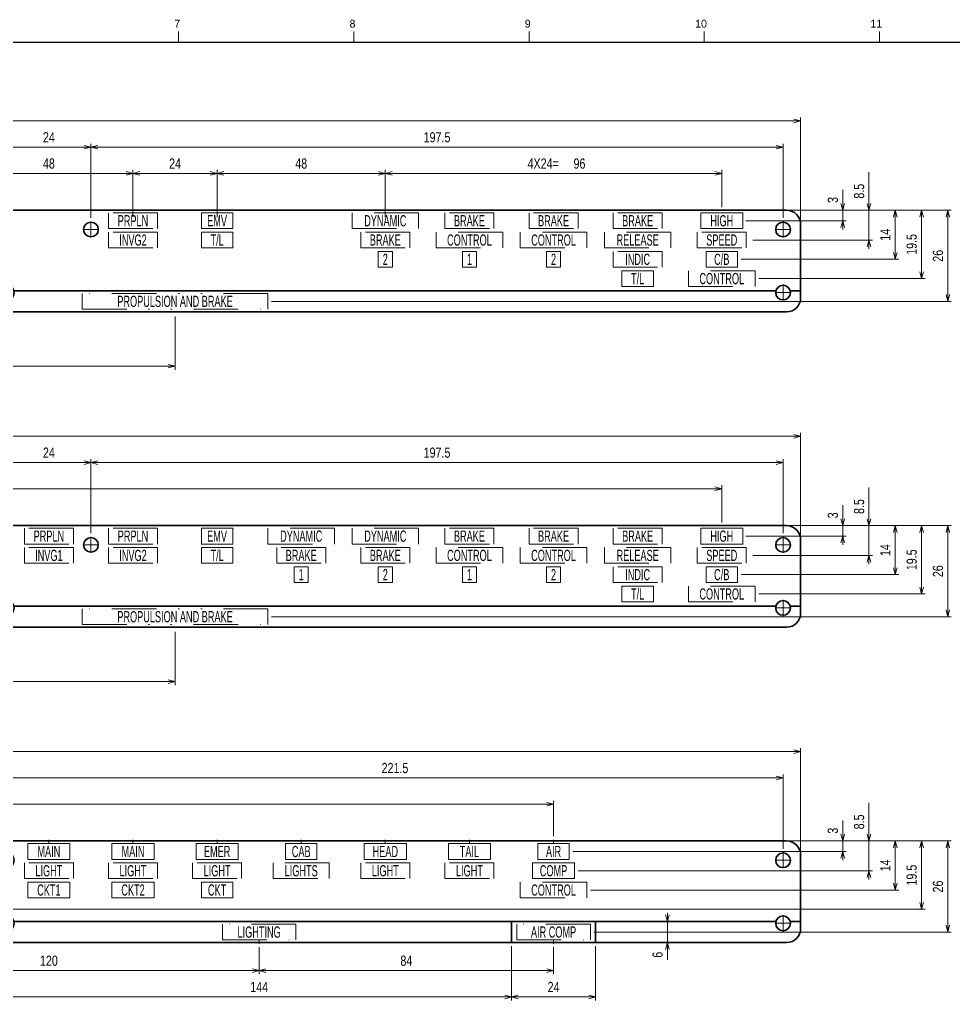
# Model space of a CAD drawing. Header units: millimetres. Extents: x 10 to 832, y 7 to 590.
# Drawn here: x 340.1 to 606.6, y 310.5 to 590.4 of the extents above; entities that cross this region are included whole.
import ezdxf
from ezdxf.enums import TextEntityAlignment as Align

# ---------------------------------------------------------------- set-up
doc = ezdxf.new("R2010")
doc.units = ezdxf.units.MM
doc.linetypes.add('DASHDOT', pattern=[25.3, 12.7, -6.3, 0, -6.3])
doc.linetypes.add('DIVIDE', pattern=[31.6, 12.7, -6.3, 0, -6.3, 0, -6.3])
for name, color, linetype in [('GR1_03', 7, 'Continuous'), ('GR1_08', 7, 'Continuous'), ('GR1_16', 7, 'Continuous'), ('図面枠B6M', 7, 'Continuous')]:
    doc.layers.add(name, color=color, linetype=linetype)
doc.styles.add('HG丸ｺﾞｼｯｸM-PRO', font='')
doc.styles.get('HG丸ｺﾞｼｯｸM-PRO').set_extended_font_data('HG丸ｺﾞｼｯｸM-PRO')

# ---------------------------------------------------------------- blocks, each defined once
blk = doc.blocks.new('BLKF023')
at = {"layer": '図面枠B6M', "color": 4, "linetype": 'Continuous', "lineweight": 13}
for p, q in [((385.5, 587), (385.5, 584)), ((435.5, 587), (435.5, 584)), ((485.5, 587), (485.5, 584)), ((535.5, 587), (535.5, 584)), ((585.5, 587), (585.5, 584))]:
    blk.add_line(p, q, dxfattribs=at)
at = {"layer": '図面枠B6M', "color": 2, "linetype": 'Continuous', "lineweight": 25}
blk.add_line((35.5, 584), (831.5, 584), dxfattribs=at)
at = {"layer": '図面枠B6M', "color": 4, "linetype": 'Continuous', "lineweight": 13, "style": 'HG丸ｺﾞｼｯｸM-PRO', "width": 1.003994}
for s, height, p in [('7', 2.25, (384.29, 587.45)), ('8', 2.25, (434.29, 587.45)), ('9', 2.25, (484.29, 587.45)), ('10', 2.255, (532.9, 587.45)), ('11', 2.255, (582.9, 587.45))]:
    blk.add_text(s, height=height, dxfattribs=at).set_placement(p, align=Align.BOTTOM_LEFT)
blk = doc.blocks.new('FXTIP_ARROW_E')
at = {"color": 0, "linetype": 'Continuous', "lineweight": -2}
for q in [(-1, 0), (-0.97, 0.26), (-0.97, -0.26)]:
    blk.add_line((0, 0), q, dxfattribs=at)
blk = doc.blocks.new('FXTIP_ARROW_S')
at = {"color": 0, "linetype": 'Continuous', "lineweight": -2}
for q in [(-1, 0), (-0.97, 0.26), (-0.97, -0.26)]:
    blk.add_line((0, 0), q, dxfattribs=at)
blk = doc.blocks.new('BLKF033')
at = {"layer": 'GR1_03', "color": 4, "linetype": 'DIVIDE', "lineweight": 13}
for p, q in [((474.5, 355.26), (462.5, 355.26)), ((462.5, 355.26), (462.5, 350.76)), ((474.5, 350.76), (474.5, 355.26)), ((462.5, 350.76), (474.5, 350.76))]:
    blk.add_line(p, q, dxfattribs=at)
blk = doc.blocks.new('BLKF034')
at = {"layer": 'GR1_03', "color": 4, "linetype": 'DIVIDE', "lineweight": 13}
for p, q in [((450.5, 355.26), (438.5, 355.26)), ((438.5, 355.26), (438.5, 350.76)), ((450.5, 350.76), (450.5, 355.26)), ((438.5, 350.76), (450.5, 350.76))]:
    blk.add_line(p, q, dxfattribs=at)
blk = doc.blocks.new('BLKF035')
at = {"layer": 'GR1_03', "color": 4, "linetype": 'DIVIDE', "lineweight": 13}
for p, q in [((497, 355.26), (488, 355.26)), ((488, 355.26), (488, 350.76)), ((497, 350.76), (497, 355.26)), ((488, 350.76), (497, 350.76))]:
    blk.add_line(p, q, dxfattribs=at)
blk = doc.blocks.new('BLKF039')
at = {"layer": 'GR1_03', "color": 4, "linetype": 'DIVIDE', "lineweight": 13}
for p, q in [((475.5, 349.76), (461.5, 349.76)), ((461.5, 349.76), (461.5, 345.26)), ((475.5, 345.26), (475.5, 349.76)), ((461.5, 345.26), (475.5, 345.26))]:
    blk.add_line(p, q, dxfattribs=at)
blk = doc.blocks.new('BLKF040')
at = {"layer": 'GR1_03', "color": 4, "linetype": 'DIVIDE', "lineweight": 13}
for p, q in [((451.5, 349.76), (437.5, 349.76)), ((437.5, 349.76), (437.5, 345.26)), ((451.5, 345.26), (451.5, 349.76)), ((437.5, 345.26), (451.5, 345.26))]:
    blk.add_line(p, q, dxfattribs=at)
blk = doc.blocks.new('BLKF041')
at = {"layer": 'GR1_03', "color": 4, "linetype": 'DIVIDE', "lineweight": 13}
for p, q in [((403.5, 349.76), (389.5, 349.76)), ((389.5, 349.76), (389.5, 345.26)), ((403.5, 345.26), (403.5, 349.76)), ((389.5, 345.26), (403.5, 345.26))]:
    blk.add_line(p, q, dxfattribs=at)
blk = doc.blocks.new('BLKF042')
at = {"layer": 'GR1_03', "color": 4, "linetype": 'DIVIDE', "lineweight": 13}
for p, q in [((355.5, 349.76), (341.5, 349.76)), ((341.5, 349.76), (341.5, 345.26)), ((355.5, 345.26), (355.5, 349.76)), ((341.5, 345.26), (355.5, 345.26))]:
    blk.add_line(p, q, dxfattribs=at)
blk = doc.blocks.new('BLKF049')
at = {"layer": 'GR1_03', "color": 4, "linetype": 'DIVIDE', "lineweight": 13}
for p, q in [((502, 344.26), (483, 344.26)), ((483, 344.26), (483, 339.76)), ((502, 339.76), (502, 344.26)), ((483, 339.76), (502, 339.76))]:
    blk.add_line(p, q, dxfattribs=at)
blk = doc.blocks.new('BLKF050')
at = {"layer": 'GR1_03', "color": 4, "linetype": 'DIVIDE', "lineweight": 13}
for p, q in [((498.5, 349.76), (486.5, 349.76)), ((486.5, 349.76), (486.5, 345.26)), ((498.5, 345.26), (498.5, 349.76)), ((486.5, 345.26), (498.5, 345.26))]:
    blk.add_line(p, q, dxfattribs=at)
blk = doc.blocks.new('BLKF051')
at = {"layer": 'GR1_03', "color": 4, "linetype": 'DIVIDE', "lineweight": 13}
for p, q in [((402.5, 355.26), (390.5, 355.26)), ((390.5, 355.26), (390.5, 350.76)), ((402.5, 350.76), (402.5, 355.26)), ((390.5, 350.76), (402.5, 350.76))]:
    blk.add_line(p, q, dxfattribs=at)
blk = doc.blocks.new('BLKF052')
at = {"layer": 'GR1_03', "color": 4, "linetype": 'DIVIDE', "lineweight": 13}
for p, q in [((378.5, 355.26), (366.5, 355.26)), ((366.5, 355.26), (366.5, 350.76)), ((378.5, 350.76), (378.5, 355.26)), ((366.5, 350.76), (378.5, 350.76))]:
    blk.add_line(p, q, dxfattribs=at)
blk = doc.blocks.new('BLKF053')
at = {"layer": 'GR1_03', "color": 4, "linetype": 'DIVIDE', "lineweight": 13}
for p, q in [((354.5, 355.26), (342.5, 355.26)), ((342.5, 355.26), (342.5, 350.76)), ((354.5, 350.76), (354.5, 355.26)), ((342.5, 350.76), (354.5, 350.76))]:
    blk.add_line(p, q, dxfattribs=at)
blk = doc.blocks.new('BLKF054')
at = {"layer": 'GR1_03', "color": 4, "linetype": 'DIVIDE', "lineweight": 13}
for p, q in [((354.5, 344.26), (342.5, 344.26)), ((342.5, 344.26), (342.5, 339.76)), ((354.5, 339.76), (354.5, 344.26)), ((342.5, 339.76), (354.5, 339.76))]:
    blk.add_line(p, q, dxfattribs=at)
blk = doc.blocks.new('BLKF055')
at = {"layer": 'GR1_03', "color": 4, "linetype": 'DIVIDE', "lineweight": 13}
for p, q in [((378.5, 344.26), (366.5, 344.26)), ((366.5, 344.26), (366.5, 339.76)), ((378.5, 339.76), (378.5, 344.26)), ((366.5, 339.76), (378.5, 339.76))]:
    blk.add_line(p, q, dxfattribs=at)
blk = doc.blocks.new('BLKF061')
at = {"layer": 'GR1_03', "color": 4, "linetype": 'DIVIDE', "lineweight": 13}
for p, q in [((401, 344.26), (392, 344.26)), ((392, 344.26), (392, 339.76)), ((401, 339.76), (401, 344.26)), ((392, 339.76), (401, 339.76))]:
    blk.add_line(p, q, dxfattribs=at)
blk = doc.blocks.new('BLKF062')
at = {"layer": 'GR1_03', "color": 4, "linetype": 'DIVIDE', "lineweight": 13}
for p, q in [((425, 355.26), (416, 355.26)), ((416, 355.26), (416, 350.76)), ((425, 350.76), (425, 355.26)), ((416, 350.76), (425, 350.76))]:
    blk.add_line(p, q, dxfattribs=at)
blk = doc.blocks.new('BLKF064')
at = {"layer": 'GR1_03', "color": 4, "linetype": 'DIVIDE', "lineweight": 13}
for p, q in [((428.5, 349.76), (412.5, 349.76)), ((412.5, 349.76), (412.5, 345.26)), ((428.5, 345.26), (428.5, 349.76)), ((412.5, 345.26), (428.5, 345.26))]:
    blk.add_line(p, q, dxfattribs=at)
blk = doc.blocks.new('BLKF067')
at = {"layer": 'GR1_03', "color": 4, "linetype": 'DIVIDE', "lineweight": 13}
for p, q in [((419, 332.26), (398, 332.26)), ((398, 332.26), (398, 327.76)), ((419, 327.76), (419, 332.26)), ((398, 327.76), (419, 327.76))]:
    blk.add_line(p, q, dxfattribs=at)
blk = doc.blocks.new('BLKF068')
at = {"layer": 'GR1_03', "color": 4, "linetype": 'DIVIDE', "lineweight": 13}
for p, q in [((503, 332.26), (482, 332.26)), ((482, 332.26), (482, 327.76)), ((503, 327.76), (503, 332.26)), ((482, 327.76), (503, 327.76))]:
    blk.add_line(p, q, dxfattribs=at)
blk = doc.blocks.new('BLKF188')
at = {"layer": 'GR1_03', "color": 4, "linetype": 'DIVIDE', "lineweight": 13}
for p, q in [((355.5, 439.76), (341.5, 439.76)), ((341.5, 439.76), (341.5, 435.26)), ((355.5, 435.26), (355.5, 439.76)), ((341.5, 435.26), (355.5, 435.26))]:
    blk.add_line(p, q, dxfattribs=at)
blk = doc.blocks.new('BLKF197')
at = {"layer": 'GR1_03', "color": 4, "linetype": 'DIVIDE', "lineweight": 13}
for p, q in [((379.5, 439.76), (365.5, 439.76)), ((365.5, 439.76), (365.5, 435.26)), ((379.5, 435.26), (379.5, 439.76)), ((365.5, 435.26), (379.5, 435.26))]:
    blk.add_line(p, q, dxfattribs=at)
blk = doc.blocks.new('BLKF198')
at = {"layer": 'GR1_03', "color": 4, "linetype": 'DIVIDE', "lineweight": 13}
for p, q in [((379.5, 445.26), (365.5, 445.26)), ((365.5, 445.26), (365.5, 440.76)), ((379.5, 440.76), (379.5, 445.26)), ((365.5, 440.76), (379.5, 440.76))]:
    blk.add_line(p, q, dxfattribs=at)
blk = doc.blocks.new('BLKF199')
at = {"layer": 'GR1_03', "color": 4, "linetype": 'DIVIDE', "lineweight": 13}
for p, q in [((355.5, 445.26), (341.5, 445.26)), ((341.5, 445.26), (341.5, 440.76)), ((355.5, 440.76), (355.5, 445.26)), ((341.5, 440.76), (355.5, 440.76))]:
    blk.add_line(p, q, dxfattribs=at)
blk = doc.blocks.new('BLKF203')
at = {"layer": 'GR1_03', "color": 4, "linetype": 'DIVIDE', "lineweight": 13}
for p, q in [((427.5, 439.76), (413.5, 439.76)), ((413.5, 439.76), (413.5, 435.26)), ((427.5, 435.26), (427.5, 439.76)), ((413.5, 435.26), (427.5, 435.26))]:
    blk.add_line(p, q, dxfattribs=at)
blk = doc.blocks.new('BLKF204')
at = {"layer": 'GR1_03', "color": 4, "linetype": 'DIVIDE', "lineweight": 13}
for p, q in [((451.5, 439.76), (437.5, 439.76)), ((437.5, 439.76), (437.5, 435.26)), ((451.5, 435.26), (451.5, 439.76)), ((437.5, 435.26), (451.5, 435.26))]:
    blk.add_line(p, q, dxfattribs=at)
blk = doc.blocks.new('BLKF205')
at = {"layer": 'GR1_03', "color": 4, "linetype": 'DIVIDE', "lineweight": 13}
for p, q in [((475.5, 445.26), (461.5, 445.26)), ((461.5, 445.26), (461.5, 440.76)), ((475.5, 440.76), (475.5, 445.26)), ((461.5, 440.76), (475.5, 440.76))]:
    blk.add_line(p, q, dxfattribs=at)
blk = doc.blocks.new('BLKF206')
at = {"layer": 'GR1_03', "color": 4, "linetype": 'DIVIDE', "lineweight": 13}
for p, q in [((499.5, 445.26), (485.5, 445.26)), ((485.5, 445.26), (485.5, 440.76)), ((499.5, 440.76), (499.5, 445.26)), ((485.5, 440.76), (499.5, 440.76))]:
    blk.add_line(p, q, dxfattribs=at)
blk = doc.blocks.new('BLKF207')
at = {"layer": 'GR1_03', "color": 4, "linetype": 'DIVIDE', "lineweight": 13}
for p, q in [((523.5, 445.26), (509.5, 445.26)), ((509.5, 445.26), (509.5, 440.76)), ((523.5, 440.76), (523.5, 445.26)), ((509.5, 440.76), (523.5, 440.76))]:
    blk.add_line(p, q, dxfattribs=at)
blk = doc.blocks.new('BLKF208')
at = {"layer": 'GR1_03', "color": 4, "linetype": 'DIVIDE', "lineweight": 13}
for p, q in [((523.5, 434.26), (509.5, 434.26)), ((509.5, 434.26), (509.5, 429.76)), ((523.5, 429.76), (523.5, 434.26)), ((509.5, 429.76), (523.5, 429.76))]:
    blk.add_line(p, q, dxfattribs=at)
blk = doc.blocks.new('BLKF209')
at = {"layer": 'GR1_03', "color": 4, "linetype": 'DIVIDE', "lineweight": 13}
for p, q in [((401, 445.26), (392, 445.26)), ((392, 445.26), (392, 440.76)), ((401, 440.76), (401, 445.26)), ((392, 440.76), (401, 440.76))]:
    blk.add_line(p, q, dxfattribs=at)
blk = doc.blocks.new('BLKF210')
at = {"layer": 'GR1_03', "color": 4, "linetype": 'DIVIDE', "lineweight": 13}
for p, q in [((401, 439.76), (392, 439.76)), ((392, 439.76), (392, 435.26)), ((401, 435.26), (401, 439.76)), ((392, 435.26), (401, 435.26))]:
    blk.add_line(p, q, dxfattribs=at)
blk = doc.blocks.new('BLKF211')
at = {"layer": 'GR1_03', "color": 4, "linetype": 'DIVIDE', "lineweight": 13}
for p, q in [((521, 428.76), (512, 428.76)), ((512, 428.76), (512, 424.26)), ((521, 424.26), (521, 428.76)), ((512, 424.26), (521, 424.26))]:
    blk.add_line(p, q, dxfattribs=at)
blk = doc.blocks.new('BLKF217')
at = {"layer": 'GR1_03', "color": 4, "linetype": 'DIVIDE', "lineweight": 13}
for p, q in [((430, 445.26), (411, 445.26)), ((411, 445.26), (411, 440.76)), ((430, 440.76), (430, 445.26)), ((411, 440.76), (430, 440.76))]:
    blk.add_line(p, q, dxfattribs=at)
blk = doc.blocks.new('BLKF218')
at = {"layer": 'GR1_03', "color": 4, "linetype": 'DIVIDE', "lineweight": 13}
for p, q in [((454, 445.26), (435, 445.26)), ((435, 445.26), (435, 440.76)), ((454, 440.76), (454, 445.26)), ((435, 440.76), (454, 440.76))]:
    blk.add_line(p, q, dxfattribs=at)
blk = doc.blocks.new('BLKF219')
at = {"layer": 'GR1_03', "color": 4, "linetype": 'DIVIDE', "lineweight": 13}
for p, q in [((478, 439.76), (459, 439.76)), ((459, 439.76), (459, 435.26)), ((478, 435.26), (478, 439.76)), ((459, 435.26), (478, 435.26))]:
    blk.add_line(p, q, dxfattribs=at)
blk = doc.blocks.new('BLKF220')
at = {"layer": 'GR1_03', "color": 4, "linetype": 'DIVIDE', "lineweight": 13}
for p, q in [((502, 439.76), (483, 439.76)), ((483, 439.76), (483, 435.26)), ((502, 435.26), (502, 439.76)), ((483, 435.26), (502, 435.26))]:
    blk.add_line(p, q, dxfattribs=at)
blk = doc.blocks.new('BLKF221')
at = {"layer": 'GR1_03', "color": 4, "linetype": 'DIVIDE', "lineweight": 13}
for p, q in [((526, 439.76), (507, 439.76)), ((507, 439.76), (507, 435.26)), ((526, 435.26), (526, 439.76)), ((507, 435.26), (526, 435.26))]:
    blk.add_line(p, q, dxfattribs=at)
blk = doc.blocks.new('BLKF227')
at = {"layer": 'GR1_03', "color": 4, "linetype": 'DIVIDE', "lineweight": 13}
for p, q in [((422.5, 434.26), (418.5, 434.26)), ((418.5, 434.26), (418.5, 429.76)), ((422.5, 429.76), (422.5, 434.26)), ((418.5, 429.76), (422.5, 429.76))]:
    blk.add_line(p, q, dxfattribs=at)
blk = doc.blocks.new('BLKF228')
at = {"layer": 'GR1_03', "color": 4, "linetype": 'DIVIDE', "lineweight": 13}
for p, q in [((446.5, 434.26), (442.5, 434.26)), ((442.5, 434.26), (442.5, 429.76)), ((446.5, 429.76), (446.5, 434.26)), ((442.5, 429.76), (446.5, 429.76))]:
    blk.add_line(p, q, dxfattribs=at)
blk = doc.blocks.new('BLKF229')
at = {"layer": 'GR1_03', "color": 4, "linetype": 'DIVIDE', "lineweight": 13}
for p, q in [((470.5, 434.26), (466.5, 434.26)), ((466.5, 434.26), (466.5, 429.76)), ((470.5, 429.76), (470.5, 434.26)), ((466.5, 429.76), (470.5, 429.76))]:
    blk.add_line(p, q, dxfattribs=at)
blk = doc.blocks.new('BLKF230')
at = {"layer": 'GR1_03', "color": 4, "linetype": 'DIVIDE', "lineweight": 13}
for p, q in [((494.5, 434.26), (490.5, 434.26)), ((490.5, 434.26), (490.5, 429.76)), ((494.5, 429.76), (494.5, 434.26)), ((490.5, 429.76), (494.5, 429.76))]:
    blk.add_line(p, q, dxfattribs=at)
blk = doc.blocks.new('BLKF232')
at = {"layer": 'GR1_03', "color": 4, "linetype": 'DIVIDE', "lineweight": 13}
for p, q in [((411, 422.26), (358, 422.26)), ((358, 422.26), (358, 417.76)), ((411, 417.76), (411, 422.26)), ((358, 417.76), (411, 417.76))]:
    blk.add_line(p, q, dxfattribs=at)
blk = doc.blocks.new('BLKF233')
at = {"layer": 'GR1_03', "color": 4, "linetype": 'DIVIDE', "lineweight": 13}
for p, q in [((547.5, 439.76), (533.5, 439.76)), ((533.5, 439.76), (533.5, 435.26)), ((547.5, 435.26), (547.5, 439.76)), ((533.5, 435.26), (547.5, 435.26))]:
    blk.add_line(p, q, dxfattribs=at)
blk = doc.blocks.new('BLKF234')
at = {"layer": 'GR1_03', "color": 4, "linetype": 'DIVIDE', "lineweight": 13}
for p, q in [((545, 434.26), (536, 434.26)), ((536, 434.26), (536, 429.76)), ((545, 429.76), (545, 434.26)), ((536, 429.76), (545, 429.76))]:
    blk.add_line(p, q, dxfattribs=at)
blk = doc.blocks.new('BLKF235')
at = {"layer": 'GR1_03', "color": 4, "linetype": 'DIVIDE', "lineweight": 13}
for p, q in [((546.5, 445.26), (534.5, 445.26)), ((534.5, 445.26), (534.5, 440.76)), ((546.5, 440.76), (546.5, 445.26)), ((534.5, 440.76), (546.5, 440.76))]:
    blk.add_line(p, q, dxfattribs=at)
blk = doc.blocks.new('BLKF236')
at = {"layer": 'GR1_03', "color": 4, "linetype": 'DIVIDE', "lineweight": 13}
for p, q in [((550, 428.76), (531, 428.76)), ((531, 428.76), (531, 424.26)), ((550, 424.26), (550, 428.76)), ((531, 424.26), (550, 424.26))]:
    blk.add_line(p, q, dxfattribs=at)
blk = doc.blocks.new('BLKF254')
at = {"layer": 'GR1_03', "color": 4, "linetype": 'DIVIDE', "lineweight": 13}
for p, q in [((379.5, 529.76), (365.5, 529.76)), ((365.5, 529.76), (365.5, 525.26)), ((379.5, 525.26), (379.5, 529.76)), ((365.5, 525.26), (379.5, 525.26))]:
    blk.add_line(p, q, dxfattribs=at)
blk = doc.blocks.new('BLKF255')
at = {"layer": 'GR1_03', "color": 4, "linetype": 'DIVIDE', "lineweight": 13}
for p, q in [((379.5, 535.26), (365.5, 535.26)), ((365.5, 535.26), (365.5, 530.76)), ((379.5, 530.76), (379.5, 535.26)), ((365.5, 530.76), (379.5, 530.76))]:
    blk.add_line(p, q, dxfattribs=at)
blk = doc.blocks.new('BLKF258')
at = {"layer": 'GR1_03', "color": 4, "linetype": 'DIVIDE', "lineweight": 13}
for p, q in [((451.5, 529.76), (437.5, 529.76)), ((437.5, 529.76), (437.5, 525.26)), ((451.5, 525.26), (451.5, 529.76)), ((437.5, 525.26), (451.5, 525.26))]:
    blk.add_line(p, q, dxfattribs=at)
blk = doc.blocks.new('BLKF259')
at = {"layer": 'GR1_03', "color": 4, "linetype": 'DIVIDE', "lineweight": 13}
for p, q in [((475.5, 535.26), (461.5, 535.26)), ((461.5, 535.26), (461.5, 530.76)), ((475.5, 530.76), (475.5, 535.26)), ((461.5, 530.76), (475.5, 530.76))]:
    blk.add_line(p, q, dxfattribs=at)
blk = doc.blocks.new('BLKF260')
at = {"layer": 'GR1_03', "color": 4, "linetype": 'DIVIDE', "lineweight": 13}
for p, q in [((499.5, 535.26), (485.5, 535.26)), ((485.5, 535.26), (485.5, 530.76)), ((499.5, 530.76), (499.5, 535.26)), ((485.5, 530.76), (499.5, 530.76))]:
    blk.add_line(p, q, dxfattribs=at)
blk = doc.blocks.new('BLKF261')
at = {"layer": 'GR1_03', "color": 4, "linetype": 'DIVIDE', "lineweight": 13}
for p, q in [((523.5, 535.26), (509.5, 535.26)), ((509.5, 535.26), (509.5, 530.76)), ((523.5, 530.76), (523.5, 535.26)), ((509.5, 530.76), (523.5, 530.76))]:
    blk.add_line(p, q, dxfattribs=at)
blk = doc.blocks.new('BLKF262')
at = {"layer": 'GR1_03', "color": 4, "linetype": 'DIVIDE', "lineweight": 13}
for p, q in [((523.5, 524.26), (509.5, 524.26)), ((509.5, 524.26), (509.5, 519.76)), ((523.5, 519.76), (523.5, 524.26)), ((509.5, 519.76), (523.5, 519.76))]:
    blk.add_line(p, q, dxfattribs=at)
blk = doc.blocks.new('BLKF263')
at = {"layer": 'GR1_03', "color": 4, "linetype": 'DIVIDE', "lineweight": 13}
for p, q in [((401, 535.26), (392, 535.26)), ((392, 535.26), (392, 530.76)), ((401, 530.76), (401, 535.26)), ((392, 530.76), (401, 530.76))]:
    blk.add_line(p, q, dxfattribs=at)
blk = doc.blocks.new('BLKF264')
at = {"layer": 'GR1_03', "color": 4, "linetype": 'DIVIDE', "lineweight": 13}
for p, q in [((401, 529.76), (392, 529.76)), ((392, 529.76), (392, 525.26)), ((401, 525.26), (401, 529.76)), ((392, 525.26), (401, 525.26))]:
    blk.add_line(p, q, dxfattribs=at)
blk = doc.blocks.new('BLKF265')
at = {"layer": 'GR1_03', "color": 4, "linetype": 'DIVIDE', "lineweight": 13}
for p, q in [((521, 518.76), (512, 518.76)), ((512, 518.76), (512, 514.26)), ((521, 514.26), (521, 518.76)), ((512, 514.26), (521, 514.26))]:
    blk.add_line(p, q, dxfattribs=at)
blk = doc.blocks.new('BLKF270')
at = {"layer": 'GR1_03', "color": 4, "linetype": 'DIVIDE', "lineweight": 13}
for p, q in [((454, 535.26), (435, 535.26)), ((435, 535.26), (435, 530.76)), ((454, 530.76), (454, 535.26)), ((435, 530.76), (454, 530.76))]:
    blk.add_line(p, q, dxfattribs=at)
blk = doc.blocks.new('BLKF271')
at = {"layer": 'GR1_03', "color": 4, "linetype": 'DIVIDE', "lineweight": 13}
for p, q in [((478, 529.76), (459, 529.76)), ((459, 529.76), (459, 525.26)), ((478, 525.26), (478, 529.76)), ((459, 525.26), (478, 525.26))]:
    blk.add_line(p, q, dxfattribs=at)
blk = doc.blocks.new('BLKF272')
at = {"layer": 'GR1_03', "color": 4, "linetype": 'DIVIDE', "lineweight": 13}
for p, q in [((502, 529.76), (483, 529.76)), ((483, 529.76), (483, 525.26)), ((502, 525.26), (502, 529.76)), ((483, 525.26), (502, 525.26))]:
    blk.add_line(p, q, dxfattribs=at)
blk = doc.blocks.new('BLKF273')
at = {"layer": 'GR1_03', "color": 4, "linetype": 'DIVIDE', "lineweight": 13}
for p, q in [((526, 529.76), (507, 529.76)), ((507, 529.76), (507, 525.26)), ((526, 525.26), (526, 529.76)), ((507, 525.26), (526, 525.26))]:
    blk.add_line(p, q, dxfattribs=at)
blk = doc.blocks.new('BLKF278')
at = {"layer": 'GR1_03', "color": 4, "linetype": 'DIVIDE', "lineweight": 13}
for p, q in [((446.5, 524.26), (442.5, 524.26)), ((442.5, 524.26), (442.5, 519.76)), ((446.5, 519.76), (446.5, 524.26)), ((442.5, 519.76), (446.5, 519.76))]:
    blk.add_line(p, q, dxfattribs=at)
blk = doc.blocks.new('BLKF279')
at = {"layer": 'GR1_03', "color": 4, "linetype": 'DIVIDE', "lineweight": 13}
for p, q in [((470.5, 524.26), (466.5, 524.26)), ((466.5, 524.26), (466.5, 519.76)), ((470.5, 519.76), (470.5, 524.26)), ((466.5, 519.76), (470.5, 519.76))]:
    blk.add_line(p, q, dxfattribs=at)
blk = doc.blocks.new('BLKF280')
at = {"layer": 'GR1_03', "color": 4, "linetype": 'DIVIDE', "lineweight": 13}
for p, q in [((494.5, 524.26), (490.5, 524.26)), ((490.5, 524.26), (490.5, 519.76)), ((494.5, 519.76), (494.5, 524.26)), ((490.5, 519.76), (494.5, 519.76))]:
    blk.add_line(p, q, dxfattribs=at)
blk = doc.blocks.new('BLKF282')
at = {"layer": 'GR1_03', "color": 4, "linetype": 'DIVIDE', "lineweight": 13}
for p, q in [((411, 512.26), (358, 512.26)), ((358, 512.26), (358, 507.76)), ((411, 507.76), (411, 512.26)), ((358, 507.76), (411, 507.76))]:
    blk.add_line(p, q, dxfattribs=at)
blk = doc.blocks.new('BLKF283')
at = {"layer": 'GR1_03', "color": 4, "linetype": 'DIVIDE', "lineweight": 13}
for p, q in [((547.5, 529.76), (533.5, 529.76)), ((533.5, 529.76), (533.5, 525.26)), ((547.5, 525.26), (547.5, 529.76)), ((533.5, 525.26), (547.5, 525.26))]:
    blk.add_line(p, q, dxfattribs=at)
blk = doc.blocks.new('BLKF284')
at = {"layer": 'GR1_03', "color": 4, "linetype": 'DIVIDE', "lineweight": 13}
for p, q in [((545, 524.26), (536, 524.26)), ((536, 524.26), (536, 519.76)), ((545, 519.76), (545, 524.26)), ((536, 519.76), (545, 519.76))]:
    blk.add_line(p, q, dxfattribs=at)
blk = doc.blocks.new('BLKF285')
at = {"layer": 'GR1_03', "color": 4, "linetype": 'DIVIDE', "lineweight": 13}
for p, q in [((546.5, 535.26), (534.5, 535.26)), ((534.5, 535.26), (534.5, 530.76)), ((546.5, 530.76), (546.5, 535.26)), ((534.5, 530.76), (546.5, 530.76))]:
    blk.add_line(p, q, dxfattribs=at)
blk = doc.blocks.new('BLKF286')
at = {"layer": 'GR1_03', "color": 4, "linetype": 'DIVIDE', "lineweight": 13}
for p, q in [((550, 518.76), (531, 518.76)), ((531, 518.76), (531, 514.26)), ((550, 514.26), (550, 518.76)), ((531, 514.26), (550, 514.26))]:
    blk.add_line(p, q, dxfattribs=at)
blk = doc.blocks.new('BLKF295')
at = {"layer": 'GR1_03', "color": 4, "linetype": 'DIVIDE', "lineweight": 13}
for p, q in [((379.5, 349.76), (365.5, 349.76)), ((365.5, 349.76), (365.5, 345.26)), ((379.5, 345.26), (379.5, 349.76)), ((365.5, 345.26), (379.5, 345.26))]:
    blk.add_line(p, q, dxfattribs=at)
blk = doc.blocks.new('BLKF304')
at = {"layer": 'GR1_08', "color": 3, "linetype": 'Continuous', "lineweight": 35}
for p, q in [((94, 536.01), (559, 536.01)), ((90, 532.01), (90, 511.01)), ((563, 532.01), (563, 511.01)), ((90, 513.01), (92.96, 513.01)), ((97.04, 513.01), (334.46, 513.01)), ((216.5, 513.01), (216.5, 507.01)), ((338.54, 513.01), (555.96, 513.01)), ((560.04, 513.01), (563, 513.01)), ((94, 507.01), (559, 507.01))]:
    blk.add_line(p, q, dxfattribs=at)
for centre in [(95, 530.51), (360.5, 530.51), (558, 530.51), (95, 512.51), (336.5, 512.51), (558, 512.51)]:
    blk.add_circle(centre, 2.1, dxfattribs=at)
for centre, start, end in [((94, 532.01), 90, 180), ((559, 532.01), 0, 90), ((94, 511.01), 180, 270), ((559, 511.01), 270, 0)]:
    blk.add_arc(centre, 4, start, end, dxfattribs=at)
blk = doc.blocks.new('BLKF303')
at = {"layer": 'GR1_08', "color": 3, "linetype": 'Continuous', "lineweight": 35}
blk.add_blockref('BLKF304', (0, 0), dxfattribs=at)
blk = doc.blocks.new('BLKF306')
at = {"layer": 'GR1_08', "color": 3, "linetype": 'Continuous', "lineweight": 35}
for p, q in [((94, 446.01), (559, 446.01)), ((90, 442.01), (90, 421.01)), ((563, 442.01), (563, 421.01)), ((90, 423.01), (92.96, 423.01)), ((97.04, 423.01), (334.46, 423.01)), ((216.5, 423.01), (216.5, 417.01)), ((338.54, 423.01), (555.96, 423.01)), ((560.04, 423.01), (563, 423.01)), ((94, 417.01), (559, 417.01))]:
    blk.add_line(p, q, dxfattribs=at)
for centre in [(95, 440.51), (360.5, 440.51), (558, 440.51), (95, 422.51), (336.5, 422.51), (558, 422.51)]:
    blk.add_circle(centre, 2.1, dxfattribs=at)
for centre, start, end in [((94, 442.01), 90, 180), ((559, 442.01), 0, 90), ((94, 421.01), 180, 270), ((559, 421.01), 270, 0)]:
    blk.add_arc(centre, 4, start, end, dxfattribs=at)
blk = doc.blocks.new('BLKF305')
at = {"layer": 'GR1_08', "color": 3, "linetype": 'Continuous', "lineweight": 35}
blk.add_blockref('BLKF306', (0, 0), dxfattribs=at)
blk = doc.blocks.new('BLKF308')
at = {"layer": 'GR1_08', "color": 3, "linetype": 'Continuous', "lineweight": 35}
for p, q in [((94, 356.01), (559, 356.01)), ((90, 352.01), (90, 331.01)), ((563, 352.01), (563, 331.01)), ((90, 333.01), (92.96, 333.01)), ((97.04, 333.01), (334.46, 333.01)), ((240.5, 333.01), (240.5, 327.01)), ((336.5, 330.41), (336.5, 327.01)), ((338.54, 333.01), (555.96, 333.01)), ((480.5, 333.01), (480.5, 327.01)), ((504.5, 333.01), (504.5, 327.01)), ((560.04, 333.01), (563, 333.01)), ((94, 327.01), (559, 327.01))]:
    blk.add_line(p, q, dxfattribs=at)
for centre in [(95, 350.51), (336.5, 350.51), (558, 350.51), (95, 332.51), (336.5, 332.51), (558, 332.51)]:
    blk.add_circle(centre, 2.1, dxfattribs=at)
for centre, start, end in [((94, 352.01), 90, 180), ((559, 352.01), 0, 90), ((94, 331.01), 180, 270), ((559, 331.01), 270, 0)]:
    blk.add_arc(centre, 4, start, end, dxfattribs=at)
blk = doc.blocks.new('BLKF307')
at = {"layer": 'GR1_08', "color": 3, "linetype": 'Continuous', "lineweight": 35}
blk.add_blockref('BLKF308', (0, 0), dxfattribs=at)

msp = doc.modelspace()

# ---------------------------------------------------------------- linework, layer by layer
at = {"layer": 'GR1_08', "color": 4, "linetype": 'DASHDOT', "lineweight": 13}
for p, q in [((360.5, 528.21), (360.5, 532.81)), ((558, 528.21), (558, 532.81)), ((362.8, 530.51), (358.2, 530.51)), ((560.3, 530.51), (555.7, 530.51)), ((560.3, 512.51), (555.7, 512.51)), ((558, 510.21), (558, 514.81)), ((360.5, 438.21), (360.5, 442.81)), ((558, 438.21), (558, 442.81)), ((362.8, 440.51), (358.2, 440.51)), ((560.3, 440.51), (555.7, 440.51)), ((558, 420.21), (558, 424.81)), ((560.3, 422.51), (555.7, 422.51)), ((348.5, 355.26), (348.5, 356.34)), ((372.5, 355.26), (372.5, 356.34)), ((396.5, 355.26), (396.5, 356.34)), ((420.5, 355.26), (420.5, 356.34)), ((444.5, 355.26), (444.5, 356.34)), ((468.5, 355.26), (468.5, 356.34)), ((492.5, 355.26), (492.5, 356.34)), ((558, 348.21), (558, 352.81)), ((560.3, 350.51), (555.7, 350.51)), ((558, 330.21), (558, 334.81)), ((560.3, 332.51), (555.7, 332.51)), ((408.5, 326.69), (408.5, 327.76)), ((492.5, 326.69), (492.5, 327.76))]:
    msp.add_line(p, q, dxfattribs=at)
at = {"layer": 'GR1_16', "color": 4, "linetype": 'Continuous', "lineweight": 13}
for p, q in [((90, 561.51), (563, 561.51)), ((563, 533.01), (563, 562.51)), ((360.5, 533.81), (360.5, 555.01)), ((558, 533.81), (558, 555.01)), ((336.5, 554.01), (360.5, 554.01)), ((360.5, 554.01), (558, 554.01)), ((324.5, 546.51), (372.5, 546.51)), ((372.5, 534.01), (372.5, 547.51)), ((372.5, 546.51), (396.5, 546.51)), ((396.5, 534.01), (396.5, 547.51)), ((396.5, 546.51), (444.5, 546.51)), ((444.5, 534.01), (444.5, 547.51)), ((444.5, 546.51), (540.5, 546.51)), ((540.5, 536.93), (540.5, 547.51)), ((582.5, 536.01), (582.5, 546.89)), ((575, 536.01), (575, 541.86)), ((560, 536.01), (576, 536.01)), ((560, 536.01), (583.5, 536.01)), ((560, 536.01), (591, 536.01)), ((560, 536.01), (598.5, 536.01)), ((560, 536.01), (606, 536.01)), ((575, 533.01), (575, 536.01)), ((582.5, 527.51), (582.5, 536.01)), ((590, 522.01), (590, 536.01)), ((597.5, 516.51), (597.5, 536.01)), ((605, 510.01), (605, 536.01)), ((547.4, 533.01), (576, 533.01)), ((575, 530.51), (575, 533.01)), ((549.36, 527.51), (583.5, 527.51)), ((582.5, 525.01), (582.5, 527.51)), ((546.07, 522.01), (591, 522.01)), ((551.03, 516.51), (598.5, 516.51)), ((412, 510.01), (606, 510.01)), ((384.5, 505.69), (384.5, 490.51)), ((156.5, 491.51), (384.5, 491.51)), ((90, 471.51), (563, 471.51)), ((563, 443.01), (563, 472.51)), ((360.5, 443.81), (360.5, 465.01)), ((558, 443.81), (558, 465.01)), ((336.5, 464.01), (360.5, 464.01)), ((360.5, 464.01), (558, 464.01)), ((108.5, 456.51), (540.5, 456.51)), ((540.5, 446.93), (540.5, 457.51)), ((582.5, 446.01), (582.5, 456.89)), ((575, 446.01), (575, 451.86)), ((560, 446.01), (606, 446.01)), ((560, 446.01), (576, 446.01)), ((560, 446.01), (583.5, 446.01)), ((560, 446.01), (591, 446.01)), ((560, 446.01), (598.5, 446.01)), ((575, 443.01), (575, 446.01)), ((582.5, 437.51), (582.5, 446.01)), ((590, 432.01), (590, 446.01)), ((597.5, 426.51), (597.5, 446.01)), ((605, 420.01), (605, 446.01)), ((547.4, 443.01), (576, 443.01)), ((575, 440.51), (575, 443.01)), ((549.36, 437.51), (583.5, 437.51)), ((582.5, 435.01), (582.5, 437.51)), ((546.07, 432.01), (591, 432.01)), ((551.03, 426.51), (598.5, 426.51)), ((412, 420.01), (606, 420.01)), ((384.5, 415.69), (384.5, 400.51)), ((156.5, 401.51), (384.5, 401.51)), ((90, 381.51), (563, 381.51)), ((563, 353.01), (563, 382.51)), ((336.5, 374.01), (558, 374.01)), ((558, 353.81), (558, 375.01)), ((492.5, 357.34), (492.5, 367.51)), ((582.5, 356.01), (582.5, 366.89)), ((156.5, 366.51), (492.5, 366.51)), ((575, 356.01), (575, 361.86)), ((560, 356.01), (576, 356.01)), ((560, 356.01), (583.5, 356.01)), ((560, 356.01), (591, 356.01)), ((560, 356.01), (606, 356.01)), ((560, 356.01), (598.5, 356.01)), ((575, 353.01), (575, 356.01)), ((582.5, 347.51), (582.5, 356.01)), ((590, 342.01), (590, 356.01)), ((597.5, 336.51), (597.5, 356.01)), ((605, 330.01), (605, 356.01)), ((498, 353.01), (576, 353.01)), ((575, 350.51), (575, 353.01)), ((499.5, 347.51), (583.5, 347.51)), ((582.5, 345.01), (582.5, 347.51)), ((503, 342.01), (591, 342.01)), ((234, 336.51), (598.5, 336.51)), ((525, 333.01), (525, 335.51)), ((525, 327.01), (525, 333.01)), ((504, 330.01), (606, 330.01)), ((408.5, 325.69), (408.5, 318.01)), ((480.5, 326.01), (480.5, 310.51)), ((492.5, 325.69), (492.5, 318.01)), ((504.5, 326.01), (504.5, 310.51)), ((525, 322.05), (525, 327.01)), ((288.5, 319.01), (408.5, 319.01)), ((408.5, 319.01), (492.5, 319.01)), ((336.5, 311.51), (480.5, 311.51)), ((480.5, 311.51), (504.5, 311.51))]:
    msp.add_line(p, q, dxfattribs=at)

# ---------------------------------------------------------------- block references
at = {"layer": 'GR1_03', "color": 4, "linetype": 'DIVIDE', "lineweight": 13}
for name in ['BLKF255', 'BLKF263', 'BLKF270', 'BLKF259', 'BLKF260', 'BLKF261', 'BLKF285', 'BLKF254', 'BLKF264', 'BLKF258', 'BLKF271', 'BLKF272', 'BLKF273', 'BLKF283', 'BLKF278', 'BLKF279', 'BLKF280', 'BLKF262', 'BLKF284', 'BLKF265', 'BLKF286', 'BLKF282', 'BLKF199', 'BLKF198', 'BLKF209', 'BLKF217', 'BLKF218', 'BLKF205', 'BLKF206', 'BLKF207', 'BLKF235', 'BLKF188', 'BLKF197', 'BLKF210', 'BLKF203', 'BLKF204', 'BLKF219', 'BLKF220', 'BLKF221', 'BLKF233', 'BLKF227', 'BLKF228', 'BLKF229', 'BLKF230', 'BLKF208', 'BLKF234', 'BLKF211', 'BLKF236', 'BLKF232', 'BLKF053', 'BLKF052', 'BLKF051', 'BLKF062', 'BLKF034', 'BLKF033', 'BLKF035', 'BLKF042', 'BLKF295', 'BLKF041', 'BLKF064', 'BLKF040', 'BLKF039', 'BLKF050', 'BLKF054', 'BLKF055', 'BLKF061', 'BLKF049', 'BLKF067', 'BLKF068']:
    msp.add_blockref(name, (0, 0), dxfattribs=at)
at = {"layer": 'GR1_08', "color": 3, "linetype": 'Continuous', "lineweight": 35}
for name in ['BLKF303', 'BLKF305', 'BLKF307']:
    msp.add_blockref(name, (0, 0), dxfattribs=at)
at = {"layer": 'GR1_16', "color": 4, "linetype": 'Continuous', "lineweight": 13, "xscale": 2, "yscale": 2}
for name, p, rotation in [('FXTIP_ARROW_E', (563, 561.51), 360), ('FXTIP_ARROW_E', (360.5, 554.01), 360), ('FXTIP_ARROW_S', (360.5, 554.01), 180), ('FXTIP_ARROW_E', (558, 554.01), 360), ('FXTIP_ARROW_E', (372.5, 546.51), 360), ('FXTIP_ARROW_S', (372.5, 546.51), 180), ('FXTIP_ARROW_E', (396.5, 546.51), 360), ('FXTIP_ARROW_S', (396.5, 546.51), 180), ('FXTIP_ARROW_E', (444.5, 546.51), 360), ('FXTIP_ARROW_S', (444.5, 546.51), 180), ('FXTIP_ARROW_E', (540.5, 546.51), 360), ('FXTIP_ARROW_S', (575, 536.01), 270), ('FXTIP_ARROW_S', (582.5, 536.01), 270), ('FXTIP_ARROW_E', (590, 536.01), 90), ('FXTIP_ARROW_E', (597.5, 536.01), 90), ('FXTIP_ARROW_E', (605, 536.01), 90), ('FXTIP_ARROW_E', (575, 533.01), 90), ('FXTIP_ARROW_E', (582.5, 527.51), 90), ('FXTIP_ARROW_S', (590, 522.01), 270), ('FXTIP_ARROW_S', (597.5, 516.51), 270), ('FXTIP_ARROW_S', (605, 510.01), 270), ('FXTIP_ARROW_E', (384.5, 491.51), 360), ('FXTIP_ARROW_E', (563, 471.51), 360), ('FXTIP_ARROW_E', (360.5, 464.01), 360), ('FXTIP_ARROW_S', (360.5, 464.01), 180), ('FXTIP_ARROW_E', (558, 464.01), 360), ('FXTIP_ARROW_E', (540.5, 456.51), 360), ('FXTIP_ARROW_S', (575, 446.01), 270), ('FXTIP_ARROW_S', (582.5, 446.01), 270), ('FXTIP_ARROW_E', (590, 446.01), 90), ('FXTIP_ARROW_E', (597.5, 446.01), 90), ('FXTIP_ARROW_E', (605, 446.01), 90), ('FXTIP_ARROW_E', (575, 443.01), 90), ('FXTIP_ARROW_E', (582.5, 437.51), 90), ('FXTIP_ARROW_S', (590, 432.01), 270), ('FXTIP_ARROW_S', (597.5, 426.51), 270), ('FXTIP_ARROW_S', (605, 420.01), 270), ('FXTIP_ARROW_E', (384.5, 401.51), 360), ('FXTIP_ARROW_E', (563, 381.51), 360), ('FXTIP_ARROW_E', (558, 374.01), 360), ('FXTIP_ARROW_E', (492.5, 366.51), 360), ('FXTIP_ARROW_S', (575, 356.01), 270), ('FXTIP_ARROW_S', (582.5, 356.01), 270), ('FXTIP_ARROW_E', (590, 356.01), 90), ('FXTIP_ARROW_E', (597.5, 356.01), 90), ('FXTIP_ARROW_E', (605, 356.01), 90), ('FXTIP_ARROW_E', (575, 353.01), 90), ('FXTIP_ARROW_E', (582.5, 347.51), 90), ('FXTIP_ARROW_S', (590, 342.01), 270), ('FXTIP_ARROW_S', (597.5, 336.51), 270), ('FXTIP_ARROW_S', (525, 333.01), 270), ('FXTIP_ARROW_S', (605, 330.01), 270), ('FXTIP_ARROW_E', (525, 327.01), 90), ('FXTIP_ARROW_E', (408.5, 319.01), 360), ('FXTIP_ARROW_S', (408.5, 319.01), 180), ('FXTIP_ARROW_E', (492.5, 319.01), 360), ('FXTIP_ARROW_E', (480.5, 311.51), 360), ('FXTIP_ARROW_S', (480.5, 311.51), 180), ('FXTIP_ARROW_E', (504.5, 311.51), 360)]:
    msp.add_blockref(name, p, dxfattribs=dict(at, rotation=rotation))
at = {"layer": '図面枠B6M', "color": 4, "linetype": 'Continuous', "lineweight": 13}
msp.add_blockref('BLKF023', (0, 0), dxfattribs=at)

# ---------------------------------------------------------------- texts
at = {"layer": 'GR1_08', "color": 3, "linetype": 'Continuous', "lineweight": 35, "style": 'HG丸ｺﾞｼｯｸM-PRO'}
for s, width, p in [('PRPLN', 0.610684, (372.5, 533.01)), ('EMV', 0.609782, (396.5, 533.01)), ('DYNAMIC', 0.609896, (444.5, 533.01)), ('BRAKE', 0.609842, (468.5, 533.01)), ('BRAKE', 0.609842, (492.5, 533.01)), ('BRAKE', 0.609842, (516.5, 533.01)), ('HIGH', 0.610734, (540.5, 533.01)), ('INVG2', 0.610189, (372.5, 527.51)), ('T/L', 0.611238, (396.5, 527.51)), ('BRAKE', 0.609842, (444.5, 527.51)), ('CONTROL', 0.610162, (468.5, 527.51)), ('CONTROL', 0.610162, (492.5, 527.51)), ('RELEASE', 0.60989, (516.5, 527.51)), ('SPEED', 0.610658, (540.5, 527.51)), ('2', 0.60898, (444.5, 522.01)), ('1', 0.60898, (468.5, 522.01)), ('2', 0.60898, (492.5, 522.01)), ('INDIC', 0.609857, (516.5, 522.01)), ('C/B', 0.611491, (540.5, 522.01)), ('T/L', 0.611238, (516.5, 516.51)), ('CONTROL', 0.610162, (540.5, 516.51)), ('PROPULSION AND BRAKE', 0.610298, (384.5, 510.01)), ('PRPLN', 0.610684, (348.5, 443.01)), ('PRPLN', 0.610684, (372.5, 443.01)), ('EMV', 0.609782, (396.5, 443.01)), ('DYNAMIC', 0.609896, (420.5, 443.01)), ('DYNAMIC', 0.609896, (444.5, 443.01)), ('BRAKE', 0.609842, (468.5, 443.01)), ('BRAKE', 0.609842, (492.5, 443.01)), ('BRAKE', 0.609842, (516.5, 443.01)), ('HIGH', 0.610734, (540.5, 443.01)), ('INVG1', 0.610189, (348.5, 437.51)), ('INVG2', 0.610189, (372.5, 437.51)), ('T/L', 0.611238, (396.5, 437.51)), ('BRAKE', 0.609842, (420.5, 437.51)), ('BRAKE', 0.609842, (444.5, 437.51)), ('CONTROL', 0.610162, (468.5, 437.51)), ('CONTROL', 0.610162, (492.5, 437.51)), ('RELEASE', 0.60989, (516.5, 437.51)), ('SPEED', 0.610658, (540.5, 437.51)), ('1', 0.60898, (420.5, 432.01)), ('2', 0.60898, (444.5, 432.01)), ('1', 0.60898, (468.5, 432.01)), ('2', 0.60898, (492.5, 432.01)), ('INDIC', 0.609857, (516.5, 432.01)), ('C/B', 0.611491, (540.5, 432.01)), ('T/L', 0.611238, (516.5, 426.51)), ('CONTROL', 0.610162, (540.5, 426.51)), ('PROPULSION AND BRAKE', 0.610298, (384.5, 420.01)), ('MAIN', 0.609108, (348.5, 353.01)), ('MAIN', 0.609108, (372.5, 353.01)), ('EMER', 0.60941, (396.5, 353.01)), ('CAB', 0.610667, (420.5, 353.01)), ('HEAD', 0.610381, (444.5, 353.01)), ('TAIL', 0.609618, (468.5, 353.01)), ('AIR', 0.608136, (492.5, 353.01)), ('LIGHT', 0.610954, (348.5, 347.51)), ('LIGHT', 0.610954, (372.5, 347.51)), ('LIGHT', 0.610954, (396.5, 347.51)), ('LIGHTS', 0.611126, (420.5, 347.51)), ('LIGHT', 0.610954, (444.5, 347.51)), ('LIGHT', 0.610954, (468.5, 347.51)), ('COMP', 0.60961, (492.5, 347.51)), ('CKT1', 0.609627, (348.5, 342.01)), ('CKT2', 0.609627, (372.5, 342.01)), ('CKT', 0.609834, (396.5, 342.01)), ('CONTROL', 0.610162, (492.5, 342.01)), ('LIGHTING', 0.610789, (408.5, 330.01)), ('AIR COMP', 0.609345, (492.5, 330.01))]:
    msp.add_text(s, height=3.2, dxfattribs=dict(at, width=width)).set_placement(p, align=Align.MIDDLE_CENTER)
at = {"layer": 'GR1_16', "color": 3, "linetype": 'Continuous', "lineweight": 35, "style": 'HG丸ｺﾞｼｯｸM-PRO'}
for s, height, rotation, width, p in [('24', 2.909, 0, 0.784542, (348.5, 554.51)), ('197.5', 2.909, 0, 0.7847, (459.25, 554.51)), ('48', 2.909, 0, 0.784542, (348.5, 547.01)), ('24', 2.909, 0, 0.784542, (384.5, 547.01)), ('48', 2.909, 0, 0.784542, (420.5, 547.01)), ('4X24=', 2.909, 0, 0.78375, (489.54, 547.01)), ('96', 2.909, 0, 0.784542, (499.9, 547.01)), ('8.5', 2.909, 90, 0.784839, (582, 541.45)), ('3', 2.91, 90, 0.784542, (574.5, 538.94)), ('14', 2.909, 90, 0.784542, (589.5, 529.01)), ('19.5', 2.909, 90, 0.784749, (597, 526.26)), ('26', 2.909, 90, 0.784542, (604.5, 523.01)), ('24', 2.909, 0, 0.784542, (348.5, 464.51)), ('197.5', 2.909, 0, 0.7847, (459.25, 464.51)), ('8.5', 2.909, 90, 0.784839, (582, 451.45)), ('3', 2.91, 90, 0.784542, (574.5, 448.94)), ('14', 2.909, 90, 0.784542, (589.5, 439.01)), ('19.5', 2.909, 90, 0.784749, (597, 436.26)), ('26', 2.909, 90, 0.784542, (604.5, 433.01)), ('221.5', 2.909, 0, 0.7847, (447.25, 374.51)), ('8.5', 2.909, 90, 0.784839, (582, 361.45)), ('3', 2.91, 90, 0.784542, (574.5, 358.94)), ('14', 2.909, 90, 0.784542, (589.5, 349.01)), ('19.5', 2.909, 90, 0.784749, (597, 346.26)), ('26', 2.909, 90, 0.784542, (604.5, 343.01)), ('120', 2.909, 0, 0.784542, (348.5, 319.51)), ('84', 2.909, 0, 0.784542, (450.5, 319.51)), ('6', 2.91, 90, 0.784542, (524.5, 323.54)), ('144', 2.909, 0, 0.784542, (408.5, 312.01)), ('24', 2.909, 0, 0.784542, (492.5, 312.01))]:
    msp.add_text(s, height=height, rotation=rotation, dxfattribs=dict(at, width=width)).set_placement(p, align=Align.BOTTOM_CENTER)

doc.saveas('drawing.dxf')
